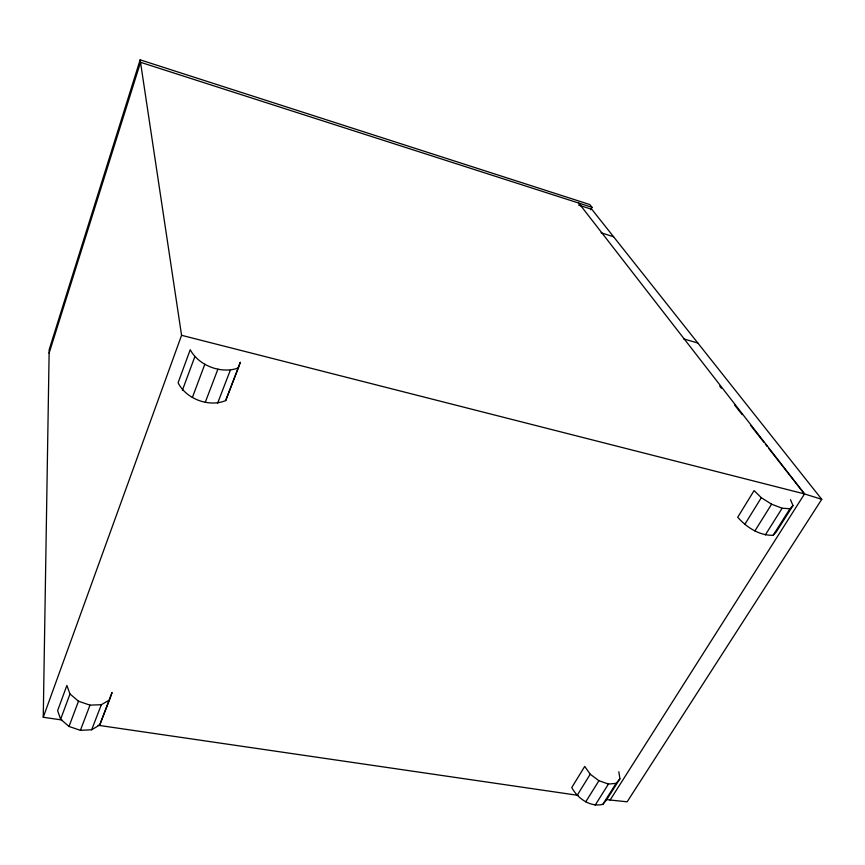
<?xml version="1.0" encoding="UTF-8"?>
<svg xmlns="http://www.w3.org/2000/svg" width="865" height="865" viewBox="0 0 865 865"><rect width="100%" height="100%" fill="white"/><g stroke="black" fill="none" stroke-linecap="round" stroke-linejoin="round"><path stroke-width="1.3" d="M61.966 719.994L43.25 717.269L49.175 349.676L140.152 59.836L589.811 204.562L592.028 207.34L590.827 209.763M49.11 353.136L140.53 62.302L592.028 207.34M238.372 367.939L240.297 362.24L225.689 400.592C209.016 407.534 186.083 398.981 178.093 382.762L190.224 349.73C198.755 365.722 221.397 374.286 238.372 367.939L225.689 400.592M109.401 700.045L112.072 692.519L99.713 724.989L91.668 729.768L80.402 730.33L69.005 726.459L60.647 719.226L57.62 710.652L66.875 685.458L69.989 693.968L78.477 701.201L89.992 705.148L101.346 704.694L109.401 700.045L99.713 724.989M43.25 717.269L181.574 335.306L140.152 59.836M60.647 719.226L69.989 693.968M182.396 390.266L194.679 357.094M69.005 726.459L78.477 701.201M192.387 397.435L204.832 364.241M80.402 730.33L89.992 705.148M205.297 402.257L217.894 369.171M91.668 729.768L101.346 704.694M217.515 403.404L230.209 370.501M577.128 795.4L590.233 774.229L584.729 766.412L571.754 787.55C577.604 798.373 590.103 807.413 602.818 804.374L606.646 799.747L619.913 778.803L618.832 771.742M744.754 524.46L761.308 497.699L754.096 490.585L737.715 517.259C746.582 527.315 759.297 535.716 773.148 535.284L776.251 531.975L792.989 505.56L790.48 499.667M585.713 801.877L598.926 780.717L608.441 784.058L616.129 783.344L619.913 778.803M754.885 530.948L771.602 504.187L782.133 508.231L789.961 508.717L792.989 505.56M595.152 805.164L608.441 784.058M765.32 534.927L782.133 508.231M602.818 804.374L616.129 783.344M773.148 535.284L789.961 508.717M606.106 799.444L610.117 800.038L804.504 493.937L578.728 203.07M578.544 205.07L591.844 209.33L821.75 499.321L627.147 801.801L610.117 800.038M98.069 725.27L578.025 795.346M181.574 335.306L804.504 493.937L821.75 499.321M683.642 338.896L697.828 343.016M601.067 232.804L613.577 236.74M761.308 497.699L771.602 504.187M590.233 774.229L598.926 780.717M719.745 386.093L721.41 388.212M734.699 405.134L742.181 414.649M750.485 425.212L763.784 442.134M765.449 444.253L767.114 446.362M768.769 448.481L804.504 493.937"/></g></svg>
